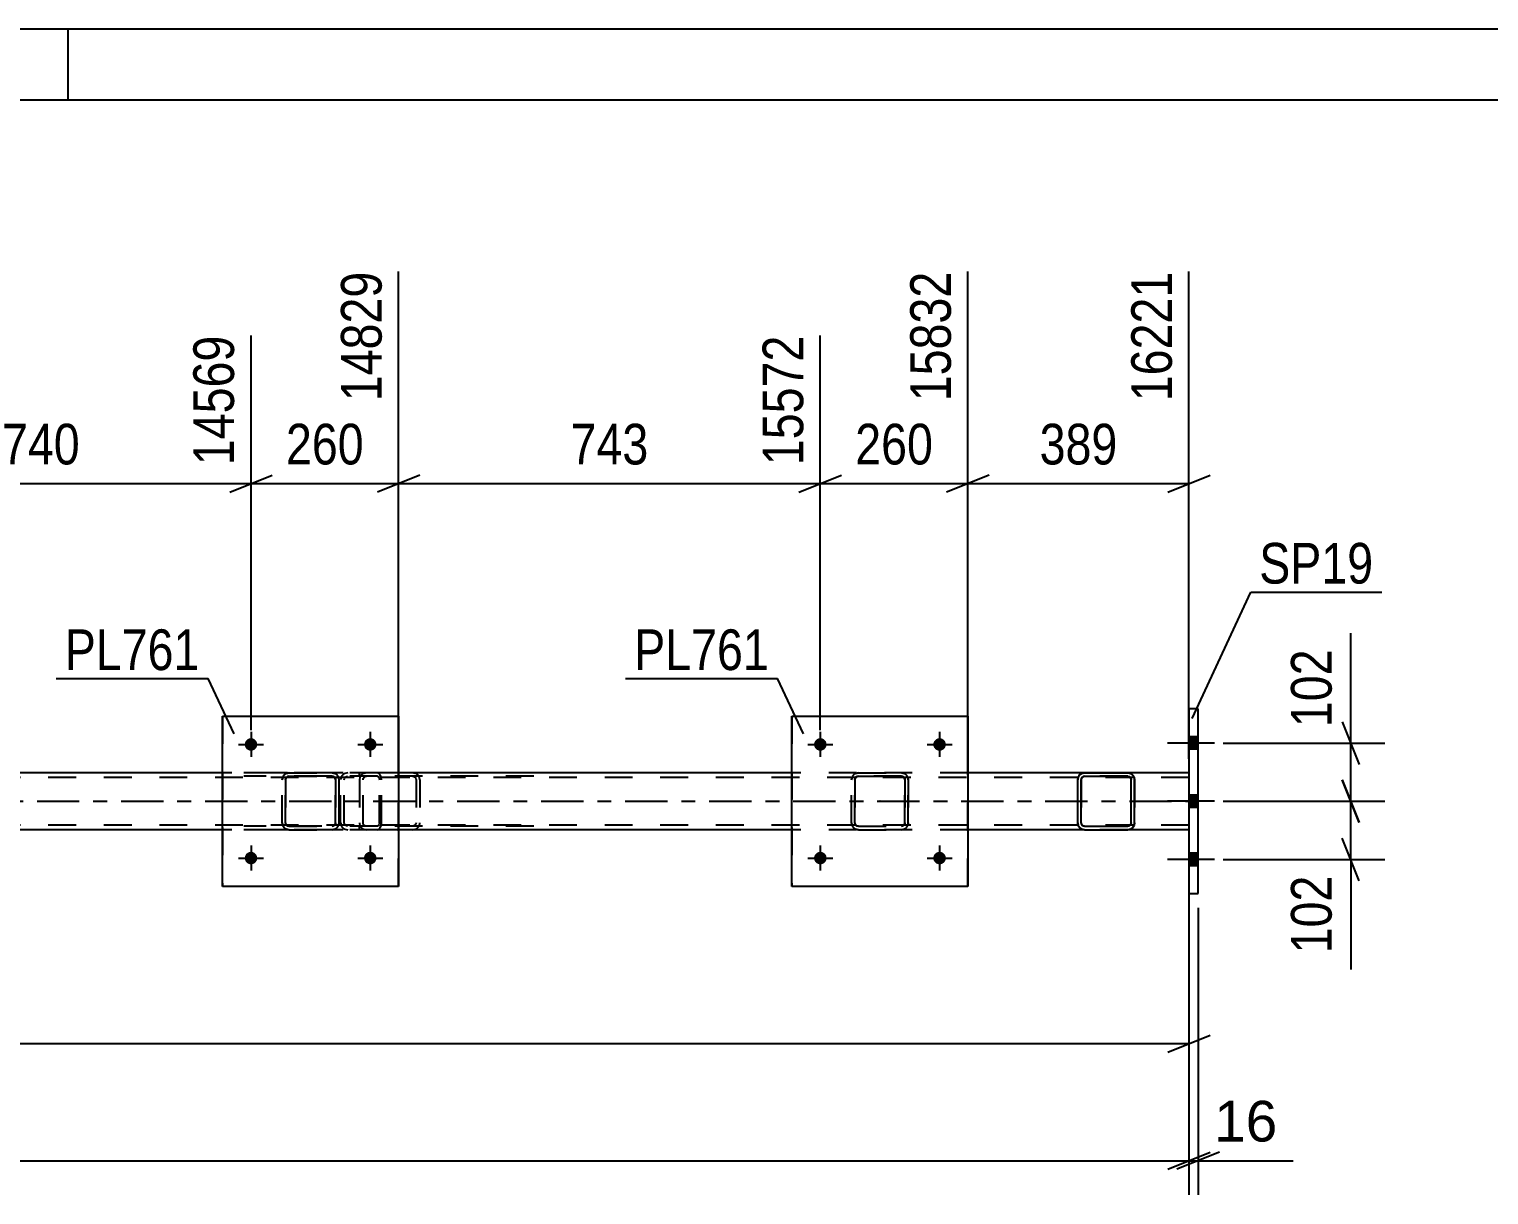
# Model space of a CAD drawing. Header units: millimetres. Extents: x 0 to 841, y 0 to 594.
# Drawn here: x 628.3 to 731.1, y 511.9 to 594 of the extents above; entities that cross this region are included whole.
import ezdxf

# ---------------------------------------------------------------- set-up
doc = ezdxf.new("R2010")
doc.units = ezdxf.units.MM
doc.linetypes.add('DXK_LINE_DOT2', pattern=[3.9198, 1.9599, -1.9599])
doc.linetypes.add('DXK_LINE_DOT3', pattern=[5.9187, 2.979, -0.9799, 0.9799, -0.9799])
doc.styles.add('Arial', font='ARIAL.TTF', dxfattribs={"height": 0.2})
doc.styles.add('Arial Narrow', font='ARIALN.TTF', dxfattribs={"height": 0.2})

# ---------------------------------------------------------------- blocks, each defined once
blk = doc.blocks.new('Unknown-317306913-1117')
at = {"color": 5, "linetype": 'Continuous'}
for p, q in [((841, 594), (0, 594)), ((631, 589), (631, 594)), ((836, 589), (5, 589))]:
    blk.add_line(p, q, dxfattribs=at)
blk = doc.blocks.new('Part-317306913-1407 - 1234')
at = {"color": 2, "linetype": 'Continuous'}
for p, q in [((641.88, 533.63), (641.88, 545.63)), ((641.88, 545.63), (641.88, 545.63)), ((641.88, 545.63), (654.28, 545.63)), ((654.28, 545.63), (654.28, 533.63)), ((641.88, 533.63), (641.88, 533.63)), ((654.28, 533.63), (641.88, 533.63))]:
    blk.add_line(p, q, dxfattribs=at)
at = {"color": 7, "linetype": 'DXK_LINE_DOT2'}
for p, q in [((641.88, 545.63), (641.88, 533.63)), ((641.88, 545.63), (641.88, 545.63)), ((654.28, 533.63), (654.28, 545.63)), ((641.88, 533.63), (641.88, 533.63))]:
    blk.add_line(p, q, dxfattribs=at)
blk = doc.blocks.new('Part-317306913-1471 - 1234')
at = {"color": 2, "linetype": 'Continuous'}
for p, q in [((702.11, 541.15), (702.15, 541.33)), ((702.11, 541.15), (702.12, 541.15)), ((702.11, 540.99), (702.11, 541.15)), ((702.11, 538.27), (702.11, 540.99)), ((702.15, 541.33), (702.12, 541.15)), ((702.12, 538.11), (702.12, 541.15)), ((702.36, 541.15), (702.38, 541.24)), ((702.36, 538.11), (702.36, 541.15)), ((702.38, 541.24), (702.43, 541.32)), ((702.41, 541.59), (702.59, 541.63)), ((702.6, 541.63), (702.41, 541.59)), ((702.43, 541.32), (702.51, 541.37)), ((702.51, 541.37), (702.6, 541.39)), ((702.6, 541.63), (702.59, 541.63)), ((702.59, 541.63), (705.63, 541.63)), ((702.6, 541.63), (705.64, 541.63)), ((702.6, 541.39), (705.64, 541.39)), ((705.63, 541.63), (705.64, 541.63)), ((705.63, 541.63), (705.64, 541.63)), ((705.82, 541.59), (705.64, 541.63)), ((705.64, 541.39), (705.73, 541.37)), ((705.73, 541.37), (705.81, 541.32)), ((705.8, 541.32), (705.73, 541.37)), ((705.86, 541.24), (705.8, 541.32)), ((705.81, 541.32), (705.86, 541.24)), ((705.86, 541.24), (705.88, 541.15)), ((705.87, 541.15), (705.86, 541.24)), ((705.87, 541.15), (705.88, 541.15)), ((705.87, 541), (705.87, 541.15)), ((705.87, 538.27), (705.87, 540.99)), ((705.88, 538.11), (705.88, 541.15)), ((706.12, 541.15), (706.08, 541.33)), ((706.12, 538.11), (706.12, 541.15)), ((702.11, 538.11), (702.11, 538.26)), ((702.12, 538.11), (702.11, 538.11)), ((702.15, 537.92), (702.11, 538.11)), ((702.12, 538.11), (702.15, 537.92)), ((702.38, 538.01), (702.36, 538.11)), ((702.43, 537.94), (702.38, 538.01)), ((702.51, 537.88), (702.43, 537.94)), ((702.6, 537.87), (702.51, 537.88)), ((702.59, 537.87), (705.63, 537.87)), ((702.6, 537.87), (705.64, 537.87)), ((705.63, 537.87), (705.73, 537.89)), ((705.63, 537.87), (705.64, 537.87)), ((705.73, 537.88), (705.64, 537.87)), ((705.81, 537.94), (705.73, 537.88)), ((705.73, 537.89), (705.8, 537.94)), ((705.8, 537.94), (705.86, 538.02)), ((705.86, 538.01), (705.81, 537.94)), ((705.88, 538.11), (705.86, 538.01)), ((705.86, 538.02), (705.87, 538.11)), ((705.87, 538.11), (705.87, 538.26)), ((705.87, 538.11), (705.88, 538.11)), ((706.08, 537.92), (706.12, 538.11)), ((702.41, 537.66), (702.41, 537.66)), ((702.41, 537.66), (702.41, 537.66)), ((702.41, 537.66), (702.6, 537.63)), ((702.6, 537.63), (705.64, 537.63)), ((705.64, 537.63), (705.82, 537.66))]:
    blk.add_line(p, q, dxfattribs=at)
at = {"color": 7, "linetype": 'DXK_LINE_DOT2'}
for p, q in [((702.11, 540.99), (702.11, 540.99)), ((702.37, 541.24), (702.35, 541.15)), ((702.36, 541.15), (702.35, 541.15)), ((702.35, 541.15), (702.35, 538.11)), ((702.42, 541.32), (702.37, 541.24)), ((702.5, 541.37), (702.42, 541.32)), ((702.59, 541.39), (702.5, 541.37)), ((702.59, 541.39), (702.6, 541.39)), ((705.63, 541.39), (702.59, 541.39)), ((705.64, 541.39), (705.63, 541.39)), ((705.64, 541.39), (705.63, 541.39)), ((705.64, 541.63), (705.82, 541.59)), ((705.73, 541.37), (705.73, 541.37)), ((705.87, 540.99), (705.87, 541)), ((706.08, 541.33), (706.11, 541.15)), ((706.12, 541.15), (706.11, 541.15)), ((706.11, 541.15), (706.11, 538.11)), ((702.11, 538.26), (702.11, 538.27)), ((702.35, 538.11), (702.36, 538.11)), ((702.35, 538.11), (702.37, 538.02)), ((702.37, 538.02), (702.42, 537.94)), ((702.42, 537.94), (702.5, 537.89)), ((702.5, 537.89), (702.51, 537.88)), ((702.6, 537.87), (702.59, 537.87)), ((705.87, 538.26), (705.87, 538.27)), ((706.11, 538.11), (706.08, 537.92)), ((706.11, 538.11), (706.12, 538.11)), ((702.59, 537.63), (702.41, 537.66)), ((702.6, 537.63), (702.59, 537.63)), ((702.59, 537.63), (705.63, 537.63)), ((705.82, 537.66), (705.63, 537.63)), ((705.63, 537.63), (705.64, 537.63))]:
    blk.add_line(p, q, dxfattribs=at)
at = {"color": 2, "linetype": 'Continuous'}
for centre, start, end in [((702.59, 541.15), 112.5006, 157.5006), ((702.6, 541.15), 112.5006, 157.5006), ((705.64, 541.15), 22.5006, 67.5006), ((702.59, 538.11), 202.5006, 247.5006), ((702.6, 538.11), 202.5006, 247.5006), ((705.64, 538.11), 292.5006, 337.5006)]:
    blk.add_arc(centre, 0.48, start, end, dxfattribs=at)
at = {"color": 7, "linetype": 'DXK_LINE_DOT2'}
for centre, start, end in [((705.63, 541.15), 22.5006, 67.5006), ((705.63, 538.11), 292.5006, 337.5006)]:
    blk.add_arc(centre, 0.48, start, end, dxfattribs=at)
blk = doc.blocks.new('Part-317306913-1238 - 1234')
at = {"color": 7, "linetype": 'DXK_LINE_DOT2'}
for p, q in [((651.55, 541.33), (651.51, 541.15)), ((651.51, 541.15), (651.51, 538.11)), ((651.77, 541.15), (651.79, 541.24)), ((651.77, 538.11), (651.77, 541.15)), ((651.79, 541.24), (651.84, 541.32)), ((652.02, 541.63), (651.83, 541.59)), ((651.84, 541.32), (651.93, 541.37)), ((651.93, 541.37), (652.02, 541.39)), ((663.8, 541.63), (652.02, 541.63)), ((663.8, 541.39), (652.02, 541.39)), ((655.45, 541.59), (655.26, 541.63)), ((655.26, 541.39), (655.36, 541.37)), ((655.36, 541.37), (655.44, 541.32)), ((655.44, 541.32), (655.49, 541.24)), ((655.49, 541.24), (655.51, 541.15)), ((655.51, 541.15), (655.51, 538.11)), ((655.74, 541.31), (655.73, 541.33)), ((655.77, 541.15), (655.74, 541.31)), ((655.77, 541.15), (655.77, 538.11)), ((651.51, 538.11), (651.52, 538.07)), ((651.52, 538.07), (651.55, 537.92)), ((651.79, 538.02), (651.77, 538.11)), ((651.84, 537.94), (651.79, 538.02)), ((651.93, 537.89), (651.84, 537.94)), ((652.02, 537.87), (651.93, 537.89)), ((663.8, 537.87), (652.02, 537.87)), ((655.36, 537.89), (655.26, 537.87)), ((655.44, 537.94), (655.36, 537.89)), ((655.49, 538.02), (655.44, 537.94)), ((655.51, 538.11), (655.49, 538.02)), ((655.73, 537.92), (655.74, 537.97)), ((655.74, 537.97), (655.76, 538.07)), ((655.76, 538.07), (655.77, 538.11)), ((651.83, 537.66), (652.02, 537.63)), ((663.8, 537.63), (652.02, 537.63)), ((655.26, 537.63), (655.45, 537.66))]:
    blk.add_line(p, q, dxfattribs=at)
for centre, start, end in [((652, 541.13), 110.7583, 155.68), ((655.28, 541.13), 24.32, 69.2417), ((652, 538.13), 204.32, 249.2417), ((655.28, 538.13), 290.7583, 335.68)]:
    blk.add_arc(centre, 0.496, start, end, dxfattribs=at)
blk = doc.blocks.new('Part-317306913-1244 - 1234')
at = {"color": 7, "linetype": 'DXK_LINE_DOT2'}
for p, q in [((652.79, 541.63), (643.38, 541.63)), ((652.79, 541.39), (643.38, 541.39)), ((650.23, 541.33), (650.19, 541.15)), ((650.19, 538.11), (650.19, 541.15)), ((650.45, 541.15), (650.47, 541.24)), ((650.45, 538.11), (650.45, 541.15)), ((650.47, 541.24), (650.52, 541.32)), ((650.7, 541.63), (650.5, 541.59)), ((650.52, 541.32), (650.6, 541.37)), ((650.6, 541.37), (650.7, 541.39)), ((651.51, 541.39), (651.51, 541.63)), ((652.89, 541.59), (652.79, 541.63)), ((652.79, 541.39), (652.84, 541.37)), ((652.84, 541.37), (652.88, 541.32)), ((652.88, 541.32), (652.91, 541.24)), ((652.98, 541.49), (652.89, 541.59)), ((652.91, 541.24), (652.92, 541.15)), ((652.92, 538.11), (652.92, 541.15)), ((653.04, 541.33), (652.98, 541.49)), ((653.06, 541.15), (653.04, 541.33)), ((653.06, 538.11), (653.06, 541.15)), ((652.79, 537.87), (643.38, 537.87)), ((650.19, 538.11), (650.2, 538.07)), ((650.2, 538.07), (650.23, 537.92)), ((650.47, 538.02), (650.45, 538.11)), ((650.52, 537.94), (650.47, 538.02)), ((650.6, 537.89), (650.52, 537.94)), ((650.7, 537.87), (650.6, 537.89)), ((651.51, 537.63), (651.51, 537.87)), ((652.84, 537.89), (652.79, 537.87)), ((652.88, 537.94), (652.84, 537.89)), ((652.91, 538.02), (652.88, 537.94)), ((652.89, 537.66), (652.98, 537.77)), ((652.92, 538.11), (652.91, 538.02)), ((652.98, 537.77), (653.04, 537.92)), ((653.04, 537.92), (653.06, 538.11)), ((652.79, 537.63), (643.38, 537.63)), ((650.5, 537.66), (650.7, 537.63)), ((652.79, 537.63), (652.89, 537.66))]:
    blk.add_line(p, q, dxfattribs=at)
for centre, start, end in [((650.68, 541.13), 111.1941, 156.1506), ((650.68, 538.12), 203.8494, 248.8059)]:
    blk.add_arc(centre, 0.492, start, end, dxfattribs=at)
blk = doc.blocks.new('Part-317306913-1265 - 1234')
at = {"color": 2, "linetype": 'Continuous'}
for p, q in [((710.59, 546.13), (709.95, 546.13)), ((709.95, 546.13), (709.95, 533.13)), ((710.59, 533.13), (710.59, 546.13)), ((709.95, 533.13), (710.59, 533.13))]:
    blk.add_line(p, q, dxfattribs=at)
blk = doc.blocks.new('Part-317306913-1408 - 1234')
at = {"color": 7, "linetype": 'DXK_LINE_DOT2'}
for p, q in [((646.07, 541.15), (646.11, 541.33)), ((646.07, 541.15), (646.08, 541.15)), ((646.07, 538.11), (646.07, 541.15)), ((646.11, 541.33), (646.08, 541.15)), ((646.08, 538.11), (646.08, 541.15)), ((646.33, 541.24), (646.31, 541.15)), ((646.32, 541.15), (646.31, 541.15)), ((646.31, 541.15), (646.31, 538.11)), ((646.32, 541.15), (646.34, 541.24)), ((646.32, 538.11), (646.32, 541.15)), ((646.38, 541.32), (646.33, 541.24)), ((646.34, 541.24), (646.39, 541.32)), ((646.37, 541.59), (646.55, 541.63)), ((646.56, 541.63), (646.37, 541.59)), ((646.46, 541.37), (646.38, 541.32)), ((646.39, 541.32), (646.47, 541.37)), ((646.55, 541.39), (646.46, 541.37)), ((646.47, 541.37), (646.56, 541.39)), ((646.56, 541.63), (646.55, 541.63)), ((646.55, 541.63), (649.59, 541.63)), ((646.55, 541.39), (646.56, 541.39)), ((649.59, 541.39), (646.55, 541.39)), ((646.56, 541.63), (649.6, 541.63)), ((646.56, 541.39), (649.6, 541.39)), ((649.59, 541.63), (649.6, 541.63)), ((649.59, 541.63), (649.78, 541.59)), ((649.6, 541.39), (649.59, 541.39)), ((649.68, 541.37), (649.59, 541.39)), ((649.78, 541.59), (649.6, 541.63)), ((649.6, 541.39), (649.69, 541.37)), ((649.68, 541.37), (649.69, 541.37)), ((649.76, 541.32), (649.68, 541.37)), ((649.69, 541.37), (649.77, 541.32)), ((649.81, 541.24), (649.76, 541.32)), ((649.77, 541.32), (649.82, 541.24)), ((649.83, 541.15), (649.81, 541.24)), ((649.82, 541.24), (649.84, 541.15)), ((649.84, 541.15), (649.83, 541.15)), ((649.83, 541.15), (649.83, 538.11)), ((649.84, 538.11), (649.84, 541.15)), ((650.04, 541.33), (650.07, 541.15)), ((650.08, 541.15), (650.04, 541.33)), ((650.08, 541.15), (650.07, 541.15)), ((650.07, 541.15), (650.07, 538.11)), ((650.08, 538.11), (650.08, 541.15)), ((646.08, 538.11), (646.07, 538.11)), ((646.11, 537.92), (646.07, 538.11)), ((646.08, 538.11), (646.11, 537.92)), ((646.31, 538.11), (646.32, 538.11)), ((646.31, 538.11), (646.33, 538.02)), ((646.34, 538.01), (646.32, 538.11)), ((646.33, 538.02), (646.38, 537.94)), ((646.39, 537.94), (646.34, 538.01)), ((646.38, 537.94), (646.46, 537.89)), ((646.47, 537.88), (646.39, 537.94)), ((646.46, 537.89), (646.55, 537.87)), ((646.56, 537.87), (646.47, 537.88)), ((646.56, 537.87), (646.55, 537.87)), ((646.55, 537.87), (649.59, 537.87)), ((646.56, 537.87), (649.6, 537.87)), ((649.59, 537.87), (649.68, 537.89)), ((649.59, 537.87), (649.6, 537.87)), ((649.69, 537.88), (649.6, 537.87)), ((649.68, 537.89), (649.76, 537.94)), ((649.77, 537.94), (649.69, 537.88)), ((649.76, 537.94), (649.81, 538.02)), ((649.82, 538.01), (649.77, 537.94)), ((649.81, 538.02), (649.83, 538.11)), ((649.84, 538.11), (649.82, 538.01)), ((649.83, 538.11), (649.84, 538.11)), ((650.07, 538.11), (650.04, 537.92)), ((650.04, 537.92), (650.08, 538.11)), ((650.07, 538.11), (650.08, 538.11)), ((646.37, 537.66), (646.37, 537.66)), ((646.55, 537.63), (646.37, 537.66)), ((646.37, 537.66), (646.56, 537.63)), ((646.56, 537.63), (646.55, 537.63)), ((646.55, 537.63), (649.59, 537.63)), ((646.56, 537.63), (649.6, 537.63)), ((649.78, 537.66), (649.59, 537.63)), ((649.59, 537.63), (649.6, 537.63)), ((649.6, 537.63), (649.78, 537.66))]:
    blk.add_line(p, q, dxfattribs=at)
at = {"color": 7, "linetype": 'DXK_LINE_DOT3'}
blk.add_line((648.08, 539.63), (648.07, 539.63), dxfattribs=at)
at = {"color": 7, "linetype": 'DXK_LINE_DOT2'}
for centre, start, end in [((646.55, 541.15), 112.5, 157.5), ((646.56, 541.15), 112.5, 157.5), ((649.59, 541.15), 22.5, 67.5), ((649.6, 541.15), 22.5, 67.5), ((646.55, 538.11), 202.5, 247.5), ((646.56, 538.11), 202.5, 247.5), ((649.59, 538.11), 292.5, 337.5), ((649.6, 538.11), 292.5, 337.5)]:
    blk.add_arc(centre, 0.48, start, end, dxfattribs=at)
blk = doc.blocks.new('Part-317306913-1401 - 1234')
at = {"color": 2, "linetype": 'Continuous'}
for p, q in [((681.98, 533.63), (681.98, 545.63)), ((681.98, 545.63), (681.98, 545.63)), ((681.98, 545.63), (694.38, 545.63)), ((694.38, 545.63), (694.38, 533.63)), ((681.98, 533.63), (681.98, 533.63)), ((694.38, 533.63), (681.98, 533.63))]:
    blk.add_line(p, q, dxfattribs=at)
at = {"color": 7, "linetype": 'DXK_LINE_DOT2'}
for p, q in [((681.98, 545.63), (681.98, 533.63)), ((681.98, 545.63), (681.98, 545.63)), ((694.38, 533.63), (694.38, 545.63)), ((681.98, 533.63), (681.98, 533.63))]:
    blk.add_line(p, q, dxfattribs=at)
blk = doc.blocks.new('Part-317306913-1402 - 1234')
at = {"color": 7, "linetype": 'DXK_LINE_DOT2'}
for p, q in [((686.18, 541.15), (686.22, 541.33)), ((686.22, 541.33), (686.18, 541.15)), ((686.18, 538.11), (686.18, 541.15)), ((686.18, 541.15), (686.18, 541.15)), ((686.18, 538.11), (686.18, 541.15)), ((686.42, 541.15), (686.44, 541.24)), ((686.44, 541.24), (686.42, 541.15)), ((686.42, 538.11), (686.42, 541.15)), ((686.42, 541.15), (686.42, 541.15)), ((686.42, 541.15), (686.42, 538.11)), ((686.44, 541.24), (686.49, 541.32)), ((686.49, 541.32), (686.44, 541.24)), ((686.48, 541.59), (686.66, 541.63)), ((686.66, 541.63), (686.48, 541.59)), ((686.49, 541.32), (686.57, 541.37)), ((686.57, 541.37), (686.49, 541.32)), ((686.57, 541.37), (686.66, 541.39)), ((686.66, 541.39), (686.57, 541.37)), ((686.66, 541.63), (689.7, 541.63)), ((686.66, 541.63), (686.66, 541.63)), ((686.66, 541.63), (689.7, 541.63)), ((686.66, 541.39), (689.7, 541.39)), ((686.66, 541.39), (686.66, 541.39)), ((689.7, 541.39), (686.66, 541.39)), ((689.7, 541.63), (689.7, 541.63)), ((689.7, 541.63), (689.88, 541.59)), ((689.89, 541.59), (689.7, 541.63)), ((689.7, 541.39), (689.7, 541.39)), ((689.7, 541.39), (689.8, 541.37)), ((689.79, 541.37), (689.7, 541.39)), ((689.79, 541.37), (689.8, 541.37)), ((689.87, 541.32), (689.79, 541.37)), ((689.8, 541.37), (689.87, 541.32)), ((689.87, 541.32), (689.93, 541.24)), ((689.92, 541.24), (689.87, 541.32)), ((689.94, 541.15), (689.92, 541.24)), ((689.93, 541.24), (689.94, 541.15)), ((689.94, 538.11), (689.94, 541.15)), ((689.94, 541.15), (689.94, 541.15)), ((689.94, 541.15), (689.94, 538.11)), ((690.14, 541.33), (690.18, 541.15)), ((690.18, 541.15), (690.15, 541.33)), ((690.18, 538.11), (690.18, 541.15)), ((690.18, 541.15), (690.18, 541.15)), ((690.18, 541.15), (690.18, 538.11)), ((686.18, 538.11), (686.18, 538.11)), ((686.22, 537.92), (686.18, 538.11)), ((686.18, 538.11), (686.22, 537.92)), ((686.42, 538.11), (686.42, 538.11)), ((686.44, 538.01), (686.42, 538.11)), ((686.42, 538.11), (686.44, 538.02)), ((686.44, 538.02), (686.49, 537.94)), ((686.49, 537.94), (686.44, 538.01)), ((686.57, 537.88), (686.49, 537.94)), ((686.49, 537.94), (686.57, 537.89)), ((686.57, 537.89), (686.66, 537.87)), ((686.66, 537.87), (686.57, 537.88)), ((686.66, 537.87), (689.7, 537.87)), ((686.66, 537.87), (686.66, 537.87)), ((686.66, 537.87), (689.7, 537.87)), ((689.7, 537.87), (689.79, 537.89)), ((689.8, 537.88), (689.7, 537.87)), ((689.7, 537.87), (689.7, 537.87)), ((689.79, 537.89), (689.87, 537.94)), ((689.87, 537.94), (689.8, 537.88)), ((689.87, 537.94), (689.92, 538.02)), ((689.93, 538.01), (689.87, 537.94)), ((689.92, 538.02), (689.94, 538.11)), ((689.94, 538.11), (689.93, 538.01)), ((689.94, 538.11), (689.94, 538.11)), ((690.18, 538.11), (690.14, 537.92)), ((690.15, 537.92), (690.18, 538.11)), ((690.18, 538.11), (690.18, 538.11)), ((686.48, 537.66), (686.48, 537.66)), ((686.66, 537.63), (686.48, 537.66)), ((686.48, 537.66), (686.66, 537.63)), ((686.66, 537.63), (689.7, 537.63)), ((686.66, 537.63), (686.66, 537.63)), ((686.66, 537.63), (689.7, 537.63)), ((689.88, 537.66), (689.7, 537.63)), ((689.7, 537.63), (689.89, 537.66)), ((689.7, 537.63), (689.7, 537.63))]:
    blk.add_line(p, q, dxfattribs=at)
at = {"color": 7, "linetype": 'DXK_LINE_DOT3'}
blk.add_line((688.19, 539.63), (688.18, 539.63), dxfattribs=at)
at = {"color": 7, "linetype": 'DXK_LINE_DOT2'}
for centre, start, end in [((686.66, 541.15), 112.5, 157.5), ((686.66, 541.15), 112.5, 157.5), ((689.7, 541.15), 22.5, 67.5), ((689.7, 541.15), 22.5, 67.5), ((686.66, 538.11), 202.5, 247.5), ((686.66, 538.11), 202.5, 247.5), ((689.7, 538.11), 292.5, 337.5), ((689.7, 538.11), 292.5, 337.5)]:
    blk.add_arc(centre, 0.48, start, end, dxfattribs=at)
blk = doc.blocks.new('Part-317306913-1468 - 1234')
at = {"color": 7, "linetype": 'DXK_LINE_DOT2'}
for p, q in [((709.95, 541.31), (113.88, 541.31)), ((654.28, 541.63), (641.88, 541.63)), ((694.38, 541.63), (681.98, 541.63)), ((709.95, 541.63), (709.95, 537.63)), ((709.95, 537.95), (113.88, 537.95)), ((654.28, 537.63), (641.88, 537.63)), ((694.38, 537.63), (681.98, 537.63)), ((705.64, 537.63), (702.59, 537.63))]:
    blk.add_line(p, q, dxfattribs=at)
at = {"color": 2, "linetype": 'Continuous'}
for p, q in [((641.88, 541.63), (614.28, 541.63)), ((681.98, 541.63), (654.28, 541.63)), ((709.95, 541.63), (694.38, 541.63)), ((641.88, 537.63), (614.28, 537.63)), ((681.98, 537.63), (654.28, 537.63)), ((702.59, 537.63), (694.38, 537.63)), ((709.95, 537.63), (705.64, 537.63))]:
    blk.add_line(p, q, dxfattribs=at)
at = {"color": 7, "linetype": 'DXK_LINE_DOT3'}
blk.add_line((113.88, 539.63), (709.95, 539.63), dxfattribs=at)
blk = doc.blocks.new('Bolt-317306913-1473 - 1234')
at = {"linetype": 'Continuous'}
for points in [[(710.59, 543.29), (710.59, 544.17), (709.95, 544.17), (709.95, 543.29)], [(710.59, 543.29), (710.59, 544.17), (709.95, 544.17), (709.95, 543.29)], [(710.59, 543.29), (710.59, 544.17), (709.95, 544.17), (709.95, 543.29)], [(710.59, 539.19), (710.59, 540.07), (709.95, 540.07), (709.95, 539.19)], [(710.59, 539.19), (710.59, 540.07), (709.95, 540.07), (709.95, 539.19)], [(710.59, 535.09), (710.59, 535.97), (709.95, 535.97), (709.95, 535.09)], [(710.59, 535.09), (710.59, 535.97), (709.95, 535.97), (709.95, 535.09)], [(710.59, 535.09), (710.59, 535.97), (709.95, 535.97), (709.95, 535.09)]]:
    blk.add_hatch(color=1, dxfattribs=at).paths.add_polyline_path(points)
at = {"color": 1, "linetype": 'Continuous'}
for p, q in [((710.59, 544.17), (709.95, 544.17)), ((710.59, 544.17), (709.95, 544.17)), ((710.59, 544.17), (709.95, 544.17)), ((711.75, 543.73), (708.43, 543.73)), ((711.75, 543.73), (708.43, 543.73)), ((711.75, 543.73), (708.43, 543.73)), ((710.59, 543.29), (709.95, 543.29)), ((710.59, 543.29), (709.95, 543.29)), ((710.59, 543.29), (709.95, 543.29)), ((710.59, 540.07), (709.95, 540.07)), ((710.59, 540.07), (709.95, 540.07)), ((711.75, 539.63), (708.43, 539.63)), ((711.75, 539.63), (708.43, 539.63)), ((710.59, 539.19), (709.95, 539.19)), ((710.59, 539.19), (709.95, 539.19)), ((710.59, 535.97), (709.95, 535.97)), ((710.59, 535.97), (709.95, 535.97)), ((710.59, 535.97), (709.95, 535.97)), ((711.75, 535.53), (708.43, 535.53)), ((711.75, 535.53), (708.43, 535.53)), ((711.75, 535.53), (708.43, 535.53)), ((710.59, 535.09), (709.95, 535.09)), ((710.59, 535.09), (709.95, 535.09)), ((710.59, 535.09), (709.95, 535.09))]:
    blk.add_line(p, q, dxfattribs=at)
blk = doc.blocks.new('Bolt-317306913-1502 - 1234')
at = {"linetype": 'Continuous'}
for points in [[(643.44, 535.63), (643.45, 535.72), (643.48, 535.81), (643.52, 535.89), (643.58, 535.95), (643.66, 536.01), (643.74, 536.05), (643.83, 536.06), (643.92, 536.06), (644.01, 536.05), (644.1, 536.01), (644.17, 535.95), (644.23, 535.89), (644.28, 535.81), (644.31, 535.72), (644.32, 535.63), (644.31, 535.54), (644.28, 535.45), (644.23, 535.37), (644.17, 535.3), (644.1, 535.25), (644.01, 535.21), (643.92, 535.19), (643.83, 535.19), (643.74, 535.21), (643.66, 535.25), (643.58, 535.3), (643.52, 535.37), (643.48, 535.45), (643.45, 535.54)], [(651.84, 535.63), (651.85, 535.72), (651.88, 535.81), (651.92, 535.89), (651.98, 535.95), (652.06, 536.01), (652.14, 536.05), (652.23, 536.06), (652.32, 536.06), (652.41, 536.05), (652.5, 536.01), (652.57, 535.95), (652.63, 535.89), (652.68, 535.81), (652.71, 535.72), (652.72, 535.63), (652.71, 535.54), (652.68, 535.45), (652.63, 535.37), (652.57, 535.3), (652.5, 535.25), (652.41, 535.21), (652.32, 535.19), (652.23, 535.19), (652.14, 535.21), (652.06, 535.25), (651.98, 535.3), (651.92, 535.37), (651.88, 535.45), (651.85, 535.54)]]:
    blk.add_hatch(color=1, dxfattribs=at).paths.add_polyline_path(points)
at = {"color": 1, "linetype": 'Continuous'}
for p, q in [((643.88, 536.51), (643.88, 534.75)), ((652.28, 536.51), (652.28, 534.75)), ((643, 535.63), (644.76, 535.63)), ((651.4, 535.63), (653.16, 535.63))]:
    blk.add_line(p, q, dxfattribs=at)
blk = doc.blocks.new('Bolt-317306913-1503 - 1234')
at = {"linetype": 'Continuous'}
for points in [[(643.44, 543.63), (643.45, 543.72), (643.48, 543.81), (643.52, 543.89), (643.58, 543.95), (643.66, 544.01), (643.74, 544.05), (643.83, 544.06), (643.92, 544.06), (644.01, 544.05), (644.1, 544.01), (644.17, 543.95), (644.23, 543.89), (644.28, 543.81), (644.31, 543.72), (644.32, 543.63), (644.31, 543.54), (644.28, 543.45), (644.23, 543.37), (644.17, 543.3), (644.1, 543.25), (644.01, 543.21), (643.92, 543.19), (643.83, 543.19), (643.74, 543.21), (643.66, 543.25), (643.58, 543.3), (643.52, 543.37), (643.48, 543.45), (643.45, 543.54)], [(651.84, 543.63), (651.85, 543.72), (651.88, 543.81), (651.92, 543.89), (651.98, 543.95), (652.06, 544.01), (652.14, 544.05), (652.23, 544.06), (652.32, 544.06), (652.41, 544.05), (652.5, 544.01), (652.57, 543.95), (652.63, 543.89), (652.68, 543.81), (652.71, 543.72), (652.72, 543.63), (652.71, 543.54), (652.68, 543.45), (652.63, 543.37), (652.57, 543.3), (652.5, 543.25), (652.41, 543.21), (652.32, 543.19), (652.23, 543.19), (652.14, 543.21), (652.06, 543.25), (651.98, 543.3), (651.92, 543.37), (651.88, 543.45), (651.85, 543.54)]]:
    blk.add_hatch(color=1, dxfattribs=at).paths.add_polyline_path(points)
at = {"color": 1, "linetype": 'Continuous'}
for p, q in [((643.88, 544.51), (643.88, 542.75)), ((652.28, 544.51), (652.28, 542.75)), ((643, 543.63), (644.76, 543.63)), ((651.4, 543.63), (653.16, 543.63))]:
    blk.add_line(p, q, dxfattribs=at)
blk = doc.blocks.new('Bolt-317306913-1504 - 1234')
at = {"linetype": 'Continuous'}
for points in [[(683.54, 535.63), (683.55, 535.72), (683.58, 535.81), (683.63, 535.89), (683.69, 535.95), (683.76, 536.01), (683.85, 536.05), (683.94, 536.06), (684.03, 536.06), (684.12, 536.05), (684.2, 536.01), (684.28, 535.95), (684.34, 535.89), (684.39, 535.81), (684.41, 535.72), (684.42, 535.63), (684.41, 535.54), (684.39, 535.45), (684.34, 535.37), (684.28, 535.3), (684.2, 535.25), (684.12, 535.21), (684.03, 535.19), (683.94, 535.19), (683.85, 535.21), (683.76, 535.25), (683.69, 535.3), (683.63, 535.37), (683.58, 535.45), (683.55, 535.54)], [(691.94, 535.63), (691.95, 535.72), (691.98, 535.81), (692.03, 535.89), (692.09, 535.95), (692.16, 536.01), (692.25, 536.05), (692.34, 536.06), (692.43, 536.06), (692.52, 536.05), (692.6, 536.01), (692.68, 535.95), (692.74, 535.89), (692.79, 535.81), (692.81, 535.72), (692.82, 535.63), (692.81, 535.54), (692.79, 535.45), (692.74, 535.37), (692.68, 535.3), (692.6, 535.25), (692.52, 535.21), (692.43, 535.19), (692.34, 535.19), (692.25, 535.21), (692.16, 535.25), (692.09, 535.3), (692.03, 535.37), (691.98, 535.45), (691.95, 535.54)]]:
    blk.add_hatch(color=1, dxfattribs=at).paths.add_polyline_path(points)
at = {"color": 1, "linetype": 'Continuous'}
for p, q in [((683.98, 536.51), (683.98, 534.75)), ((692.38, 536.51), (692.38, 534.75)), ((683.1, 535.63), (684.86, 535.63)), ((691.5, 535.63), (693.26, 535.63))]:
    blk.add_line(p, q, dxfattribs=at)
blk = doc.blocks.new('Bolt-317306913-1505 - 1234')
at = {"linetype": 'Continuous'}
for points in [[(683.54, 543.63), (683.55, 543.72), (683.58, 543.81), (683.63, 543.89), (683.69, 543.95), (683.76, 544.01), (683.85, 544.05), (683.94, 544.06), (684.03, 544.06), (684.12, 544.05), (684.2, 544.01), (684.28, 543.95), (684.34, 543.89), (684.39, 543.81), (684.41, 543.72), (684.42, 543.63), (684.41, 543.54), (684.39, 543.45), (684.34, 543.37), (684.28, 543.3), (684.2, 543.25), (684.12, 543.21), (684.03, 543.19), (683.94, 543.19), (683.85, 543.21), (683.76, 543.25), (683.69, 543.3), (683.63, 543.37), (683.58, 543.45), (683.55, 543.54)], [(691.94, 543.63), (691.95, 543.72), (691.98, 543.81), (692.03, 543.89), (692.09, 543.95), (692.16, 544.01), (692.25, 544.05), (692.34, 544.06), (692.43, 544.06), (692.52, 544.05), (692.6, 544.01), (692.68, 543.95), (692.74, 543.89), (692.79, 543.81), (692.81, 543.72), (692.82, 543.63), (692.81, 543.54), (692.79, 543.45), (692.74, 543.37), (692.68, 543.3), (692.6, 543.25), (692.52, 543.21), (692.43, 543.19), (692.34, 543.19), (692.25, 543.21), (692.16, 543.25), (692.09, 543.3), (692.03, 543.37), (691.98, 543.45), (691.95, 543.54)]]:
    blk.add_hatch(color=1, dxfattribs=at).paths.add_polyline_path(points)
at = {"color": 1, "linetype": 'Continuous'}
for p, q in [((683.98, 544.51), (683.98, 542.75)), ((692.38, 544.51), (692.38, 542.75)), ((683.1, 543.63), (684.86, 543.63)), ((691.5, 543.63), (693.26, 543.63))]:
    blk.add_line(p, q, dxfattribs=at)
blk = doc.blocks.new('StraightDimension-317306913-21016 - 1234')
at = {"color": 7, "linetype": 'Continuous'}
for p, q in [((654.28, 542.63), (654.28, 576.94)), ((683.98, 544.63), (683.98, 572.44)), ((655.78, 562.6), (652.78, 561.4)), ((682.48, 561.4), (685.48, 562.6)), ((654.28, 562), (683.98, 562))]:
    blk.add_line(p, q, dxfattribs=at)
at = {"color": 0}
blk.add_wipeout([(672.47, 562.75), (672.47, 566.95), (665.79, 566.95), (665.79, 562.75)], dxfattribs=at)
at = {"color": 3, "style": 'Arial Narrow'}
blk.add_text('743', height=2.863, dxfattribs=at).set_placement((666.39, 563.35))
at = {"color": 0, "linetype": 'Continuous'}
blk.add_wipeout([(683.38, 573.04), (679.18, 573.04), (679.18, 562.7), (683.38, 562.7)], dxfattribs=at)
at = {"color": 3, "linetype": 'Continuous', "style": 'Arial Narrow'}
blk.add_text('15572', height=2.863, rotation=90.0002, dxfattribs=at).set_placement((682.78, 563.3))
blk = doc.blocks.new('StraightDimension-317306913-21017 - 1234')
at = {"color": 7, "linetype": 'Continuous'}
for p, q in [((654.28, 542.63), (654.28, 576.94)), ((643.88, 544.63), (643.88, 572.44)), ((642.38, 561.4), (645.38, 562.6)), ((655.78, 562.6), (652.78, 561.4)), ((643.88, 562), (654.28, 562))]:
    blk.add_line(p, q, dxfattribs=at)
at = {"color": 0}
blk.add_wipeout([(652.42, 562.75), (652.42, 566.95), (645.74, 566.95), (645.74, 562.75)], dxfattribs=at)
at = {"color": 3, "style": 'Arial Narrow'}
blk.add_text('260', height=2.863, dxfattribs=at).set_placement((646.34, 563.35))
at = {"color": 0, "linetype": 'Continuous'}
blk.add_wipeout([(653.68, 577.54), (649.48, 577.54), (649.48, 567.2), (653.68, 567.2)], dxfattribs=at)
at = {"color": 3, "linetype": 'Continuous', "style": 'Arial Narrow'}
blk.add_text('14829', height=2.863, rotation=90.0002, dxfattribs=at).set_placement((653.08, 567.8))
blk = doc.blocks.new('StraightDimension-317306913-2066 - 1234')
at = {"color": 7, "linetype": 'Continuous'}
for p, q in [((709.95, 532.13), (709.95, 511.92)), ((76.76, 514.32), (709.95, 514.32)), ((708.45, 513.72), (711.45, 514.92))]:
    blk.add_line(p, q, dxfattribs=at)
blk = doc.blocks.new('StraightDimension-317306913-13754 - 1234')
at = {"color": 7, "linetype": 'Continuous'}
for p, q in [((721.35, 543.73), (721.35, 551.46)), ((721.35, 543.73), (721.35, 551.46)), ((720.75, 545.23), (721.95, 542.23)), ((712.37, 543.73), (723.75, 543.73)), ((721.35, 539.63), (721.35, 543.73)), ((721.95, 538.13), (720.75, 541.13)), ((712.37, 539.63), (723.75, 539.63))]:
    blk.add_line(p, q, dxfattribs=at)
at = {"color": 0}
blk.add_wipeout([(720.6, 550.94), (716.4, 550.94), (716.4, 544.25), (720.6, 544.25)], dxfattribs=at)
at = {"color": 3, "style": 'Arial Narrow'}
blk.add_text('102', height=2.863, rotation=90.0002, dxfattribs=at).set_placement((720, 544.85))
blk = doc.blocks.new('StraightDimension-317306913-2076 - 1234')
at = {"color": 7, "linetype": 'Continuous'}
for p, q in [((709.95, 532.13), (709.95, 511.92)), ((710.59, 532.13), (710.59, 511.92)), ((708.45, 513.72), (711.45, 514.92)), ((712.09, 514.92), (709.09, 513.72)), ((709.95, 514.32), (710.59, 514.32)), ((710.59, 514.32), (717.29, 514.32)), ((710.59, 514.32), (717.29, 514.32))]:
    blk.add_line(p, q, dxfattribs=at)
at = {"color": 0}
blk.add_wipeout([(716.77, 515.07), (716.77, 519.27), (711.12, 519.27), (711.12, 515.07)], dxfattribs=at)
at = {"color": 3, "style": 'Arial'}
blk.add_text('16', height=2.865, dxfattribs=at).set_placement((711.72, 515.67))
blk = doc.blocks.new('StraightDimension-317306913-13722 - 1234')
at = {"color": 7, "linetype": 'Continuous'}
for p, q in [((709.95, 536.63), (709.95, 520.16)), ((144.7, 522.56), (709.95, 522.56)), ((708.45, 521.96), (711.45, 523.16))]:
    blk.add_line(p, q, dxfattribs=at)
blk = doc.blocks.new('StraightDimension-317306913-13755 - 1234')
at = {"color": 7, "linetype": 'Continuous'}
for p, q in [((720.75, 541.13), (721.95, 538.13)), ((712.37, 539.63), (723.75, 539.63)), ((721.35, 535.53), (721.35, 539.63)), ((721.95, 534.03), (720.75, 537.03)), ((712.37, 535.53), (723.75, 535.53)), ((721.35, 535.53), (721.35, 527.79)), ((721.35, 535.53), (721.35, 527.79))]:
    blk.add_line(p, q, dxfattribs=at)
at = {"color": 0}
blk.add_wipeout([(720.6, 535), (716.4, 535), (716.4, 528.32), (720.6, 528.32)], dxfattribs=at)
at = {"color": 3, "style": 'Arial Narrow'}
blk.add_text('102', height=2.863, rotation=90.0002, dxfattribs=at).set_placement((720, 528.92))
blk = doc.blocks.new('StraightDimension-317306913-21014 - 1234')
at = {"color": 7, "linetype": 'Continuous'}
for p, q in [((694.38, 542.63), (694.38, 576.94)), ((709.95, 542.63), (709.95, 576.94)), ((695.88, 562.6), (692.88, 561.4)), ((708.45, 561.4), (711.45, 562.6)), ((694.38, 562), (709.95, 562))]:
    blk.add_line(p, q, dxfattribs=at)
at = {"color": 0}
blk.add_wipeout([(705.51, 562.75), (705.51, 566.95), (698.83, 566.95), (698.83, 562.75)], dxfattribs=at)
at = {"color": 3, "style": 'Arial Narrow'}
blk.add_text('389', height=2.863, dxfattribs=at).set_placement((699.43, 563.35))
at = {"color": 0, "linetype": 'Continuous'}
blk.add_wipeout([(709.35, 577.54), (705.15, 577.54), (705.15, 567.2), (709.35, 567.2)], dxfattribs=at)
at = {"color": 3, "linetype": 'Continuous', "style": 'Arial Narrow'}
blk.add_text('16221', height=2.863, rotation=90.0002, dxfattribs=at).set_placement((708.75, 567.8))
blk = doc.blocks.new('StraightDimension-317306913-21015 - 1234')
at = {"color": 7, "linetype": 'Continuous'}
for p, q in [((694.38, 542.63), (694.38, 576.94)), ((683.98, 544.63), (683.98, 572.44)), ((682.48, 561.4), (685.48, 562.6)), ((695.88, 562.6), (692.88, 561.4)), ((683.98, 562), (694.38, 562))]:
    blk.add_line(p, q, dxfattribs=at)
at = {"color": 0}
blk.add_wipeout([(692.53, 562.75), (692.53, 566.95), (685.84, 566.95), (685.84, 562.75)], dxfattribs=at)
at = {"color": 3, "style": 'Arial Narrow'}
blk.add_text('260', height=2.863, dxfattribs=at).set_placement((686.44, 563.35))
at = {"color": 0, "linetype": 'Continuous'}
blk.add_wipeout([(693.78, 577.54), (689.58, 577.54), (689.58, 567.2), (693.78, 567.2)], dxfattribs=at)
at = {"color": 3, "linetype": 'Continuous', "style": 'Arial Narrow'}
blk.add_text('15832', height=2.863, rotation=90.0002, dxfattribs=at).set_placement((693.18, 567.8))
blk = doc.blocks.new('StraightDimension-317306913-21018 - 1234')
at = {"color": 7, "linetype": 'Continuous'}
for p, q in [((614.28, 542.63), (614.28, 576.94)), ((643.88, 544.63), (643.88, 572.44)), ((615.78, 562.6), (612.78, 561.4)), ((642.38, 561.4), (645.38, 562.6)), ((614.28, 562), (643.88, 562))]:
    blk.add_line(p, q, dxfattribs=at)
at = {"color": 0}
blk.add_wipeout([(632.42, 562.75), (632.42, 566.95), (625.74, 566.95), (625.74, 562.75)], dxfattribs=at)
at = {"color": 3, "style": 'Arial Narrow'}
blk.add_text('740', height=2.863, dxfattribs=at).set_placement((626.34, 563.35))
at = {"color": 0, "linetype": 'Continuous'}
blk.add_wipeout([(643.28, 573.04), (639.08, 573.04), (639.08, 562.7), (643.28, 562.7)], dxfattribs=at)
at = {"color": 3, "linetype": 'Continuous', "style": 'Arial Narrow'}
blk.add_text('14569', height=2.863, rotation=90.0002, dxfattribs=at).set_placement((642.68, 563.3))
blk = doc.blocks.new('Mark-317306913-1261 - 1234')
at = {"color": 30, "linetype": 'Continuous'}
for p, q in [((710.17, 545.47), (714.3, 554.36)), ((714.3, 554.36), (723.54, 554.36))]:
    blk.add_line(p, q, dxfattribs=at)
at = {"color": 0}
blk.add_wipeout([(722.94, 554.96), (722.94, 557.96), (714.9, 557.96), (714.9, 554.96)], dxfattribs=at)
blk.add_wipeout([(722.94, 554.96), (722.94, 557.96), (714.9, 557.96), (714.9, 554.96)], dxfattribs=at)
at = {"color": 3, "style": 'Arial Narrow'}
blk.add_text('SP19', height=2.863, dxfattribs=at).set_placement((714.9, 554.96))
blk = doc.blocks.new('Mark-317306913-1397 - 1234')
at = {"color": 30, "linetype": 'Continuous'}
for p in [(670.27, 548.27), (682.79, 544.37)]:
    blk.add_line(p, (680.97, 548.27), dxfattribs=at)
at = {"color": 0}
blk.add_wipeout([(680.37, 548.87), (680.37, 551.87), (670.87, 551.87), (670.87, 548.87)], dxfattribs=at)
blk.add_wipeout([(680.37, 548.87), (680.37, 551.87), (670.87, 551.87), (670.87, 548.87)], dxfattribs=at)
at = {"color": 3, "style": 'Arial Narrow'}
blk.add_text('PL761', height=2.863, dxfattribs=at).set_placement((670.87, 548.87))
blk = doc.blocks.new('Mark-317306913-1403 - 1234')
at = {"color": 30, "linetype": 'Continuous'}
for p in [(630.16, 548.27), (642.69, 544.37)]:
    blk.add_line(p, (640.86, 548.27), dxfattribs=at)
at = {"color": 0}
blk.add_wipeout([(640.26, 548.87), (640.26, 551.87), (630.76, 551.87), (630.76, 548.87)], dxfattribs=at)
blk.add_wipeout([(640.26, 548.87), (640.26, 551.87), (630.76, 551.87), (630.76, 548.87)], dxfattribs=at)
at = {"color": 3, "style": 'Arial Narrow'}
blk.add_text('PL761', height=2.863, dxfattribs=at).set_placement((630.76, 548.87))

msp = doc.modelspace()

# ---------------------------------------------------------------- block references
for name in ['Unknown-317306913-1117', 'Part-317306913-1265 - 1234', 'Part-317306913-1407 - 1234', 'Part-317306913-1401 - 1234', 'Bolt-317306913-1503 - 1234', 'Bolt-317306913-1505 - 1234', 'Bolt-317306913-1473 - 1234', 'Part-317306913-1468 - 1234', 'Part-317306913-1244 - 1234', 'Part-317306913-1408 - 1234', 'Part-317306913-1238 - 1234', 'Part-317306913-1402 - 1234', 'Part-317306913-1471 - 1234', 'Bolt-317306913-1502 - 1234', 'Bolt-317306913-1504 - 1234']:
    msp.add_blockref(name, (0, 0))

# ---------------------------------------------------------------- next in the draw order: block references
for name in ['StraightDimension-317306913-21016 - 1234', 'StraightDimension-317306913-21014 - 1234', 'StraightDimension-317306913-13754 - 1234', 'StraightDimension-317306913-2066 - 1234']:
    msp.add_blockref(name, (0, 0))

# ---------------------------------------------------------------- next in the draw order: block references
for name in ['StraightDimension-317306913-21017 - 1234', 'StraightDimension-317306913-21015 - 1234', 'Mark-317306913-1261 - 1234', 'StraightDimension-317306913-2076 - 1234']:
    msp.add_blockref(name, (0, 0))

# ---------------------------------------------------------------- next in the draw order: block references
for name in ['StraightDimension-317306913-21018 - 1234', 'Mark-317306913-1397 - 1234', 'StraightDimension-317306913-13755 - 1234', 'StraightDimension-317306913-13722 - 1234']:
    msp.add_blockref(name, (0, 0))

# ---------------------------------------------------------------- next in the draw order: block references
msp.add_blockref('Mark-317306913-1403 - 1234', (0, 0))

doc.saveas('drawing.dxf')
